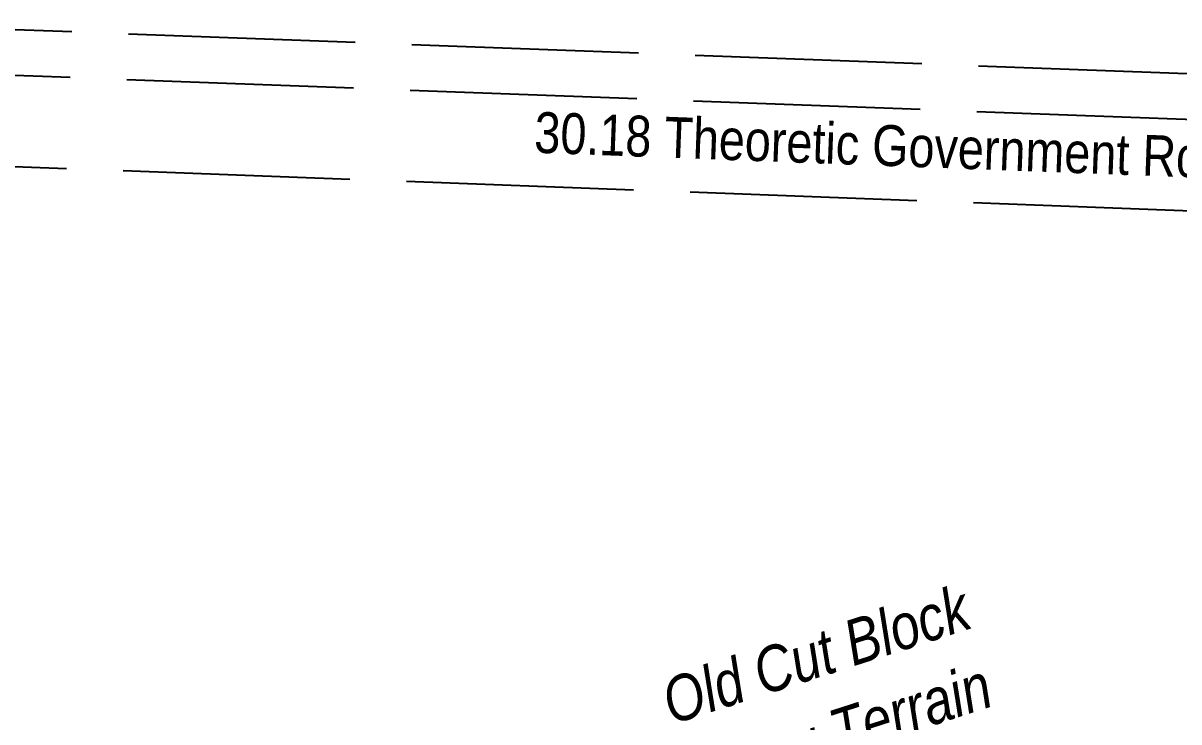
# Model space of a CAD drawing. Extents: x 327443 to 331974, y 6141950 to 6143778.
# Drawn here: x 329965.2 to 330219.9, y 6142755.4 to 6142909.3 of the extents above; entities that cross this region are included whole.
import ezdxf
from ezdxf.enums import TextEntityAlignment as Align

# ---------------------------------------------------------------- set-up
doc = ezdxf.new("R2010")
doc.units = 0
doc.header["$LTSCALE"] = 5
doc.linetypes.add('foc-UNSURVEYED', pattern=[12.5, 10, -2.5])
doc.layers.add('AS-GENERAL', color=48, linetype='Continuous', lineweight=18)
doc.layers.add('L-ROAD-T', color=7, linetype='Continuous')
doc.layers.add('L-USEC', color=7, linetype='foc-UNSURVEYED')
doc.styles.add('80L', font='ARIALN.TTF', dxfattribs={"height": 10})

msp = doc.modelspace()

# ---------------------------------------------------------------- linework, layer by layer
at = {"layer": 'L-USEC', "flags": 128}
for points in [[(329925.919, 6142909.335), (330727.728, 6142879.168)], [(329925.541, 6142899.288), (330727.35, 6142869.122)], [(329924.784, 6142879.186), (330726.594, 6142849.019)]]:
    msp.add_lwpolyline(points, dxfattribs=at)

# ---------------------------------------------------------------- texts
at = {"layer": 'AS-GENERAL', "char_height": 9.99911, "attachment_point": 1, "rotation": 17.84017, "style": '80L'}
for s, width, insert in [('\\pi0.57713;{\\fArial Narrow|b0|i1|c0|p34;Old Cut Block}', 70.75245, (330104.495, 6142764.082)), ('\\pi8.05298;{\\fArial Narrow|b0|i1|c0|p34;Rolling Terrain}', 89.72154, (330097.955, 6142743.316))]:
    msp.add_mtext_dynamic_manual_height_columns(s, width=width, gutter_width=50.003, heights=[0], dxfattribs=dict(at, insert=insert))
at = {"layer": 'L-ROAD-T', "style": '80L'}
msp.add_text('30.18 Theoretic Government Road Allowance', height=8.99862, rotation=357.84539, dxfattribs=at).set_placement((330182.089, 6142881.386), align=Align.MIDDLE_CENTER)

doc.saveas('drawing.dxf')
